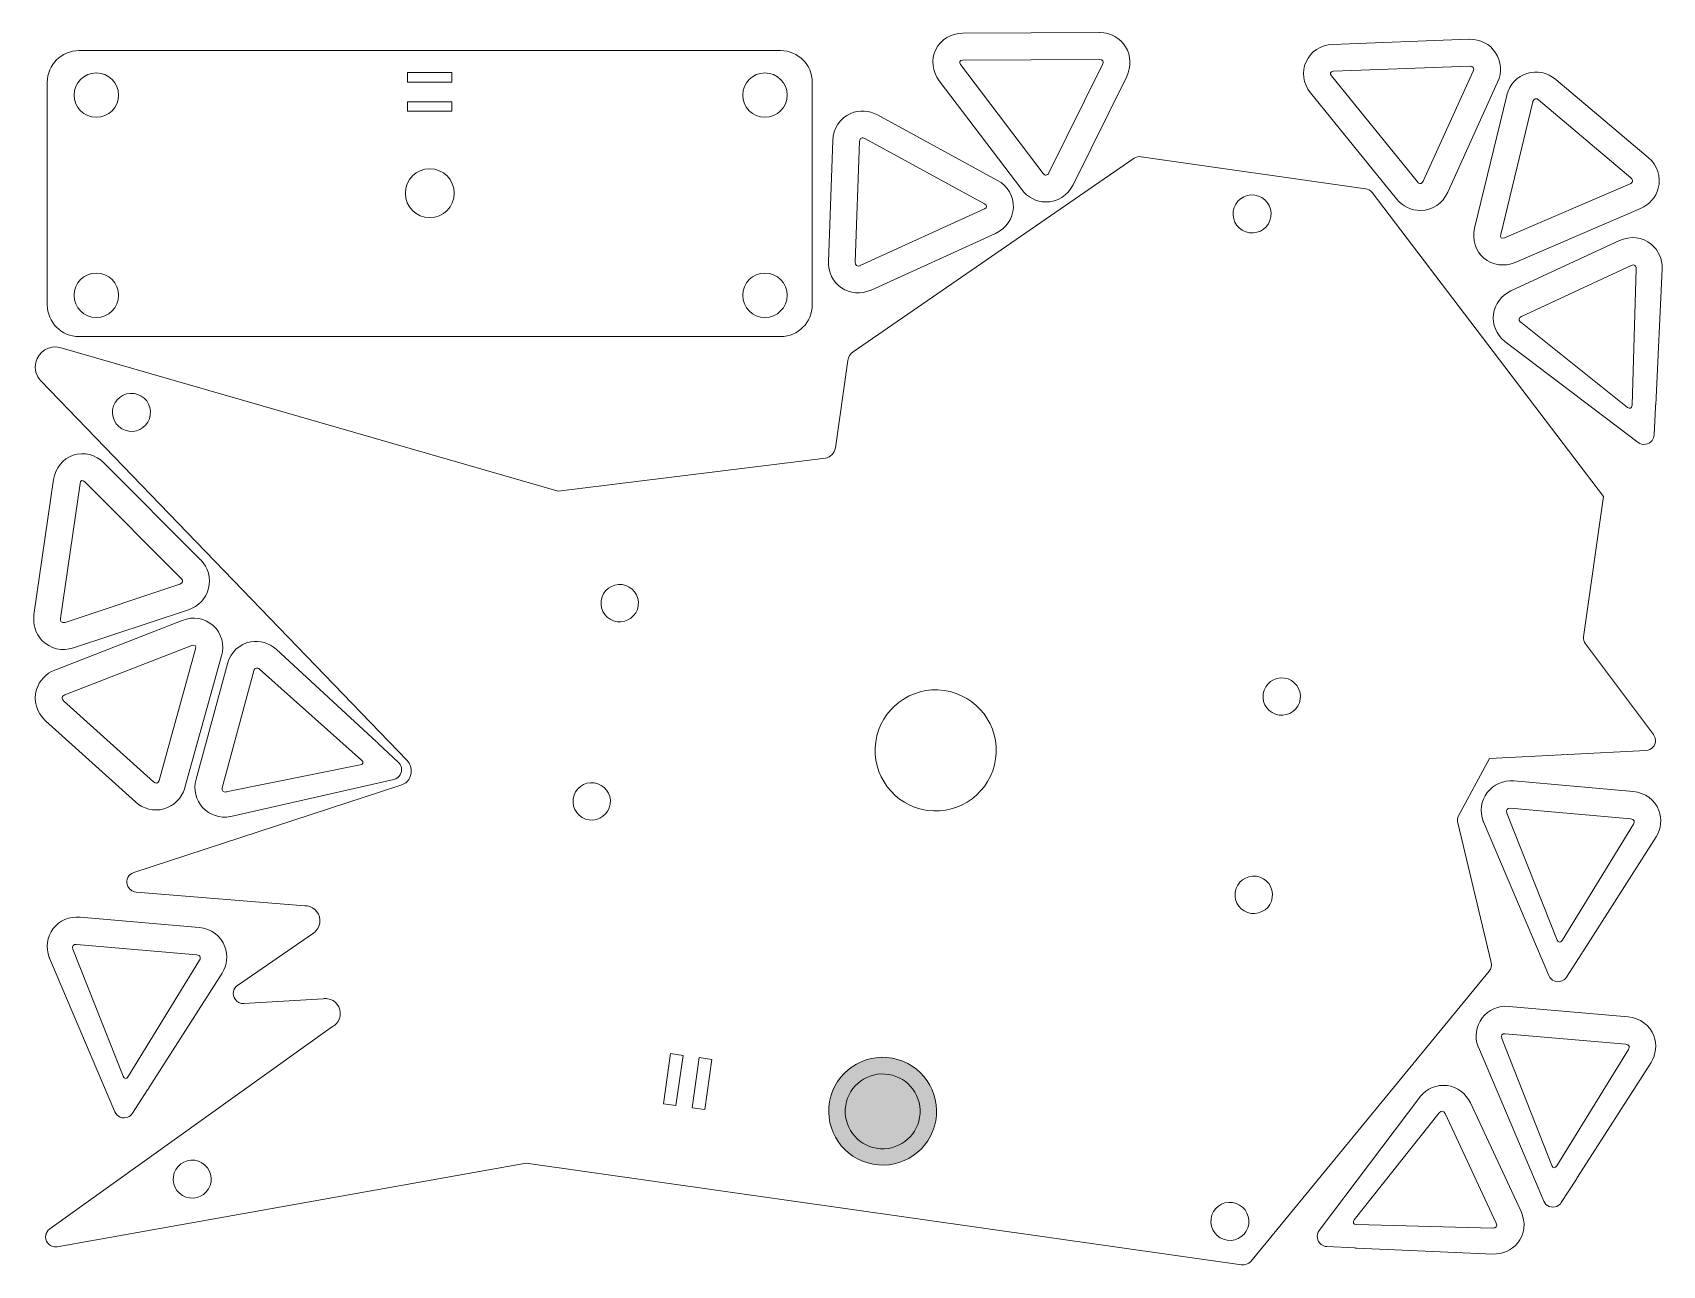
# Model space of a CAD drawing. Header units: inches. Extents: x -41 to 216, y -221 to -26.
import ezdxf

# ---------------------------------------------------------------- set-up
doc = ezdxf.new("R2010")
doc.units = ezdxf.units.IN
doc.header["$MEASUREMENT"] = 0
doc.layers.add('Layer 1', color=7, linetype='Continuous')

msp = doc.modelspace()

# ---------------------------------------------------------------- hatches: boundary and pattern name
at = {"layer": 'Layer 1'}
h = msp.add_hatch(color=7, dxfattribs=at)
h.dxf.hatch_style = 2
edge = h.paths.add_edge_path()
edge.add_spline(control_points=[(95, -188.11), (90.49, -186.81), (85.78, -189.41), (84.48, -193.92), (83.18, -198.43), (85.78, -203.14), (90.29, -204.44), (94.8, -205.74), (99.51, -203.14), (100.81, -198.63), (102.11, -194.12), (99.51, -189.41), (95, -188.11)], knot_values=[0, 0, 0, 0, 1, 1, 1, 2, 2, 2, 3, 3, 3, 4, 4, 4, 4], degree=3, periodic=1)

# ---------------------------------------------------------------- linework, layer by layer
at = {"layer": 'Layer 1', "lineweight": 0}
for points in [[(24.74, -32.49), (24.74, -33.99), (17.74, -33.99), (17.74, -32.49), (24.74, -32.49)], [(24.74, -37.08), (24.74, -38.58), (17.74, -38.58), (17.74, -37.08), (24.74, -37.08)], [(60.06, -195.39), (58.08, -195.11), (59.2, -187.19), (61.18, -187.47), (60.06, -195.39)], [(64.6, -196.03), (62.62, -195.75), (63.74, -187.83), (65.72, -188.11), (64.6, -196.03)]]:
    msp.add_lwpolyline(points, dxfattribs=at)
for points, knots in [([(118.34, -52.89), (118.34, -52.89), (118.34, -52.89), (118.34, -52.89), (120.17, -52.92), (121.83, -51.88), (122.67, -50.18), (122.67, -50.18), (131.12, -33.08), (131.12, -33.08), (131.87, -31.56), (131.81, -29.83), (130.96, -28.44), (130.11, -27.05), (128.59, -26.2), (126.91, -26.18), (126.88, -26.18), (126.85, -26.18), (126.81, -26.18), (126.81, -26.18), (105.27, -26.28), (105.27, -26.28), (103.44, -26.29), (101.81, -27.27), (101.03, -28.85), (100.25, -30.42), (100.46, -32.31), (101.57, -33.78), (101.57, -33.78), (114.57, -50.95), (114.57, -50.95), (115.49, -52.17), (116.86, -52.87), (118.34, -52.89), (118.34, -52.89), (118.34, -52.89), (118.34, -52.89)], [0, 0, 0, 0, 1, 1, 1, 2, 2, 2, 3, 3, 3, 4, 4, 4, 5, 5, 5, 6, 6, 6, 7, 7, 7, 8, 8, 8, 9, 9, 9, 10, 10, 10, 11, 11, 11, 12, 12, 12, 12]), ([(177.49, -54.22), (177.49, -54.22), (177.49, -54.22), (177.49, -54.22), (179.33, -54.19), (180.95, -53.09), (181.73, -51.37), (181.73, -51.37), (189.61, -33.99), (189.61, -33.99), (190.31, -32.45), (190.19, -30.72), (189.29, -29.36), (188.4, -28), (186.86, -27.21), (185.17, -27.24), (185.14, -27.24), (185.11, -27.24), (185.08, -27.24), (185.08, -27.24), (163.55, -28.06), (163.55, -28.06), (161.72, -28.13), (160.12, -29.17), (159.4, -30.77), (158.67, -32.36), (158.94, -34.25), (160.1, -35.67), (160.1, -35.67), (173.67, -52.41), (173.67, -52.41), (174.63, -53.59), (176.02, -54.25), (177.49, -54.22), (177.49, -54.22), (177.49, -54.22), (177.49, -54.22)], [0, 0, 0, 0, 1, 1, 1, 2, 2, 2, 3, 3, 3, 4, 4, 4, 5, 5, 5, 6, 6, 6, 7, 7, 7, 8, 8, 8, 9, 9, 9, 10, 10, 10, 11, 11, 11, 12, 12, 12, 12]), ([(76.56, -29.02), (76.56, -29.02), (-34.08, -29.02), (-34.08, -29.02), (-36.83, -29.02), (-39.06, -31.26), (-39.06, -34.01), (-39.06, -34.01), (-39.06, -69.13), (-39.06, -69.13), (-39.06, -71.88), (-36.83, -74.11), (-34.08, -74.11), (-34.08, -74.11), (76.56, -74.11), (76.56, -74.11), (79.31, -74.11), (81.55, -71.88), (81.55, -69.13), (81.55, -69.13), (81.55, -34.01), (81.55, -34.01), (81.55, -31.26), (79.31, -29.02), (76.56, -29.02), (76.56, -29.02), (76.56, -29.02), (76.56, -29.02)], [0, 0, 0, 0, 1, 1, 1, 2, 2, 2, 3, 3, 3, 4, 4, 4, 5, 5, 5, 6, 6, 6, 7, 7, 7, 8, 8, 8, 9, 9, 9, 9]), ([(118.39, -48.66), (118.24, -48.66), (118.08, -48.57), (117.95, -48.4), (117.95, -48.4), (104.94, -31.22), (104.94, -31.22), (104.65, -30.84), (104.81, -30.52), (105.29, -30.51), (105.29, -30.51), (126.83, -30.41), (126.83, -30.41), (126.84, -30.41), (126.85, -30.41), (126.85, -30.41), (127.33, -30.42), (127.54, -30.77), (127.33, -31.2), (127.33, -31.2), (118.87, -48.31), (118.87, -48.31), (118.76, -48.54), (118.58, -48.66), (118.39, -48.66)], [0, 0, 0, 0, 1, 1, 1, 2, 2, 2, 3, 3, 3, 4, 4, 4, 5, 5, 5, 6, 6, 6, 7, 7, 7, 8, 8, 8, 8]), ([(-31.33, -39.54), (-33.26, -39.54), (-34.83, -37.97), (-34.83, -36.04), (-34.83, -34.11), (-33.26, -32.54), (-31.33, -32.54), (-29.4, -32.54), (-27.83, -34.11), (-27.83, -36.04), (-27.83, -37.97), (-29.4, -39.54), (-31.33, -39.54)], [0, 0, 0, 0, 1, 1, 1, 2, 2, 2, 3, 3, 3, 4, 4, 4, 4]), ([(74.09, -39.54), (72.15, -39.54), (70.59, -37.97), (70.59, -36.04), (70.59, -34.1), (72.15, -32.54), (74.09, -32.54), (76.02, -32.54), (77.59, -34.1), (77.59, -36.04), (77.59, -37.97), (76.02, -39.54), (74.09, -39.54)], [0, 0, 0, 0, 1, 1, 1, 2, 2, 2, 3, 3, 3, 4, 4, 4, 4]), ([(177.41, -49.99), (177.26, -49.99), (177.09, -49.91), (176.95, -49.74), (176.95, -49.74), (163.39, -33.01), (163.39, -33.01), (163.08, -32.63), (163.23, -32.31), (163.71, -32.29), (163.71, -32.29), (185.24, -31.47), (185.24, -31.47), (185.24, -31.47), (185.25, -31.47), (185.26, -31.47), (185.73, -31.46), (185.95, -31.81), (185.76, -32.24), (185.76, -32.24), (177.88, -49.62), (177.88, -49.62), (177.77, -49.86), (177.59, -49.99), (177.41, -49.99)], [0, 0, 0, 0, 1, 1, 1, 2, 2, 2, 3, 3, 3, 4, 4, 4, 5, 5, 5, 6, 6, 6, 7, 7, 7, 8, 8, 8, 8]), ([(214.94, -50.73), (214.94, -50.73), (214.94, -50.73), (214.94, -50.73), (215.41, -48.96), (214.8, -47.09), (213.35, -45.87), (213.35, -45.87), (198.77, -33.56), (198.77, -33.56), (197.48, -32.47), (195.78, -32.12), (194.23, -32.61), (192.68, -33.1), (191.49, -34.37), (191.07, -36), (191.06, -36.03), (191.05, -36.06), (191.04, -36.09), (191.04, -36.09), (185.97, -57.03), (185.97, -57.03), (185.54, -58.81), (186.11, -60.63), (187.45, -61.76), (188.79, -62.89), (190.67, -63.15), (192.36, -62.42), (192.36, -62.42), (212.15, -53.92), (212.15, -53.92), (213.55, -53.32), (214.57, -52.15), (214.94, -50.73), (214.94, -50.73), (214.94, -50.73), (214.94, -50.73)], [0, 0, 0, 0, 1, 1, 1, 2, 2, 2, 3, 3, 3, 4, 4, 4, 5, 5, 5, 6, 6, 6, 7, 7, 7, 8, 8, 8, 9, 9, 9, 10, 10, 10, 11, 11, 11, 12, 12, 12, 12]), ([(87.61, -38.94), (87.61, -38.94), (87.61, -38.94), (87.61, -38.94), (85.93, -39.67), (84.84, -41.3), (84.77, -43.19), (84.77, -43.19), (84.09, -62.26), (84.09, -62.26), (84.03, -63.95), (84.8, -65.51), (86.15, -66.42), (87.5, -67.34), (89.22, -67.49), (90.76, -66.82), (90.79, -66.81), (90.82, -66.79), (90.85, -66.78), (90.85, -66.78), (110.45, -57.84), (110.45, -57.84), (112.12, -57.08), (113.2, -55.51), (113.26, -53.76), (113.33, -52), (112.36, -50.36), (110.75, -49.48), (110.75, -49.48), (91.84, -39.17), (91.84, -39.17), (90.5, -38.44), (88.96, -38.36), (87.61, -38.94), (87.61, -38.94), (87.61, -38.94), (87.61, -38.94)], [0, 0, 0, 0, 1, 1, 1, 2, 2, 2, 3, 3, 3, 4, 4, 4, 5, 5, 5, 6, 6, 6, 7, 7, 7, 8, 8, 8, 9, 9, 9, 10, 10, 10, 11, 11, 11, 12, 12, 12, 12]), ([(210.85, -49.66), (210.81, -49.81), (210.69, -49.94), (210.48, -50.03), (210.48, -50.03), (190.69, -58.53), (190.69, -58.53), (190.25, -58.72), (189.97, -58.49), (190.09, -58.02), (190.09, -58.02), (195.16, -37.09), (195.16, -37.09), (195.16, -37.08), (195.16, -37.07), (195.16, -37.07), (195.28, -36.61), (195.67, -36.49), (196.04, -36.8), (196.04, -36.8), (210.62, -49.11), (210.62, -49.11), (210.82, -49.28), (210.9, -49.48), (210.85, -49.66)], [0, 0, 0, 0, 1, 1, 1, 2, 2, 2, 3, 3, 3, 4, 4, 4, 5, 5, 5, 6, 6, 6, 7, 7, 7, 8, 8, 8, 8]), ([(89.29, -42.83), (89.43, -42.76), (89.62, -42.78), (89.81, -42.89), (89.81, -42.89), (108.72, -53.2), (108.72, -53.2), (109.15, -53.43), (109.13, -53.79), (108.69, -53.99), (108.69, -53.99), (89.1, -62.93), (89.1, -62.93), (89.09, -62.93), (89.08, -62.93), (89.08, -62.94), (88.64, -63.12), (88.31, -62.89), (88.32, -62.41), (88.32, -62.41), (89, -43.34), (89, -43.34), (89.01, -43.08), (89.12, -42.9), (89.29, -42.83)], [0, 0, 0, 0, 1, 1, 1, 2, 2, 2, 3, 3, 3, 4, 4, 4, 5, 5, 5, 6, 6, 6, 7, 7, 7, 8, 8, 8, 8]), ([(214.49, -137.75), (214.47, -137.44), (214.36, -137.14), (214.18, -136.89), (214.18, -136.89), (203.44, -122.58), (203.44, -122.58), (203.2, -122.26), (203.09, -121.85), (203.14, -121.45), (203.14, -121.45), (206.3, -99.32), (206.3, -99.32), (206.3, -99.32), (169.8, -51.41), (169.8, -51.41), (169.55, -51.08), (169.18, -50.86), (168.77, -50.8), (168.77, -50.8), (133.43, -45.75), (133.43, -45.75), (133.03, -45.69), (132.64, -45.79), (132.31, -46.01), (132.31, -46.01), (87.99, -76.52), (87.99, -76.52), (87.54, -76.83), (87.24, -77.32), (87.16, -77.87), (87.16, -77.87), (85.2, -91.66), (85.2, -91.66), (85.08, -92.49), (84.44, -93.16), (83.61, -93.31), (83.61, -93.31), (41.48, -98.49), (41.48, -98.49), (41.48, -98.49), (-37.06, -75.85), (-37.06, -75.85), (-38.75, -75.44), (-40.45, -76.48), (-40.86, -78.17), (-41.12, -79.22), (-40.82, -80.32), (-40.07, -81.1), (-40.07, -81.1), (17.66, -140.99), (17.66, -140.99), (18.15, -141.5), (18.41, -142.22), (18.3, -142.97), (18.16, -143.95), (17.44, -144.71), (16.53, -144.93), (16.53, -144.93), (-25.43, -158.64), (-25.43, -158.64), (-26.25, -158.91), (-26.71, -159.8), (-26.43, -160.62), (-26.24, -161.23), (-25.7, -161.65), (-25.07, -161.71), (-25.07, -161.71), (1.53, -163.88), (1.53, -163.88), (1.65, -163.88), (1.77, -163.89), (1.89, -163.9), (3.18, -164.09), (4.08, -165.29), (3.89, -166.58), (3.79, -167.32), (3.35, -167.93), (2.75, -168.28), (2.75, -168.28), (-9.06, -176.43), (-9.06, -176.43), (-9.77, -176.92), (-9.95, -177.9), (-9.46, -178.62), (-9.14, -179.07), (-8.62, -179.33), (-8.06, -179.3), (-8.06, -179.3), (4.44, -178.53), (4.44, -178.53), (4.66, -178.5), (4.88, -178.49), (5.11, -178.53), (6.4, -178.71), (7.3, -179.91), (7.11, -181.2), (7, -181.97), (6.53, -182.6), (5.9, -182.94), (5.9, -182.94), (-38.68, -214.83), (-38.68, -214.83), (-39.38, -215.33), (-39.55, -216.32), (-39.04, -217.02), (-38.69, -217.52), (-38.08, -217.76), (-37.48, -217.66), (-37.48, -217.66), (36.42, -204.47), (36.42, -204.47), (36.42, -204.47), (149.23, -220.52), (149.23, -220.52), (149.78, -220.59), (150.32, -220.38), (150.67, -219.96), (150.67, -219.96), (188.27, -174.2), (188.27, -174.2), (188.58, -173.82), (188.7, -173.31), (188.58, -172.83), (188.58, -172.83), (183.31, -150.8), (183.31, -150.8), (183.22, -150.43), (183.27, -150.03), (183.46, -149.69), (183.46, -149.69), (188.33, -140.67), (188.33, -140.67), (188.33, -140.67), (213, -139.41), (213, -139.41), (213.87, -139.36), (214.53, -138.62), (214.49, -137.75)], [0, 0, 0, 0, 1, 1, 1, 2, 2, 2, 3, 3, 3, 4, 4, 4, 5, 5, 5, 6, 6, 6, 7, 7, 7, 8, 8, 8, 9, 9, 9, 10, 10, 10, 11, 11, 11, 12, 12, 12, 13, 13, 13, 14, 14, 14, 15, 15, 15, 16, 16, 16, 17, 17, 17, 18, 18, 18, 19, 19, 19, 20, 20, 20, 21, 21, 21, 22, 22, 22, 23, 23, 23, 24, 24, 24, 25, 25, 25, 26, 26, 26, 27, 27, 27, 28, 28, 28, 29, 29, 29, 30, 30, 30, 31, 31, 31, 32, 32, 32, 33, 33, 33, 34, 34, 34, 35, 35, 35, 36, 36, 36, 37, 37, 37, 38, 38, 38, 39, 39, 39, 40, 40, 40, 41, 41, 41, 42, 42, 42, 43, 43, 43, 44, 44, 44, 45, 45, 45, 46, 46, 46, 46]), ([(21.24, -55.36), (19.12, -55.36), (17.39, -53.63), (17.39, -51.51), (17.39, -49.38), (19.12, -47.66), (21.24, -47.66), (23.36, -47.66), (25.09, -49.38), (25.09, -51.51), (25.09, -53.63), (23.36, -55.36), (21.24, -55.36)], [0, 0, 0, 0, 1, 1, 1, 2, 2, 2, 3, 3, 3, 4, 4, 4, 4]), ([(153.86, -55.2), (153.63, -56.84), (152.11, -57.98), (150.47, -57.75), (148.83, -57.52), (147.69, -56), (147.92, -54.36), (148.15, -52.72), (149.67, -51.58), (151.31, -51.81), (152.95, -52.04), (154.09, -53.56), (153.86, -55.2)], [0, 0, 0, 0, 1, 1, 1, 2, 2, 2, 3, 3, 3, 4, 4, 4, 4]), ([(213.96, -90.5), (214.14, -90.25), (214.25, -89.95), (214.27, -89.63), (214.27, -89.63), (214.51, -85.26), (214.51, -85.26), (214.51, -85.15), (214.52, -85.02), (214.52, -84.9), (214.52, -84.9), (214.53, -84.88), (214.53, -84.88), (214.53, -84.88), (215.54, -63.41), (215.54, -63.41), (215.59, -61.9), (214.97, -60.51), (213.85, -59.58), (212.45, -58.42), (210.53, -58.19), (208.83, -58.98), (208.83, -58.98), (191.7, -66.92), (191.7, -66.92), (190.19, -67.62), (189.16, -68.99), (188.95, -70.59), (188.75, -72.19), (189.39, -73.78), (190.67, -74.84), (190.69, -74.86), (190.72, -74.88), (190.75, -74.9), (190.75, -74.9), (211.75, -90.81), (211.75, -90.81), (212.44, -91.33), (213.43, -91.19), (213.96, -90.5)], [0, 0, 0, 0, 1, 1, 1, 2, 2, 2, 3, 3, 3, 4, 4, 4, 5, 5, 5, 6, 6, 6, 7, 7, 7, 8, 8, 8, 9, 9, 9, 10, 10, 10, 11, 11, 11, 12, 12, 12, 13, 13, 13, 13]), ([(-31.33, -71.11), (-33.27, -71.11), (-34.83, -69.54), (-34.83, -67.61), (-34.83, -65.68), (-33.27, -64.11), (-31.33, -64.11), (-29.4, -64.11), (-27.83, -65.68), (-27.83, -67.61), (-27.83, -69.54), (-29.4, -71.11), (-31.33, -71.11)], [0, 0, 0, 0, 1, 1, 1, 2, 2, 2, 3, 3, 3, 4, 4, 4, 4]), ([(74.09, -71.11), (72.15, -71.11), (70.59, -69.54), (70.59, -67.61), (70.59, -65.68), (72.15, -64.11), (74.09, -64.11), (76.02, -64.11), (77.59, -65.68), (77.59, -67.61), (77.59, -69.54), (76.02, -71.11), (74.09, -71.11)], [0, 0, 0, 0, 1, 1, 1, 2, 2, 2, 3, 3, 3, 4, 4, 4, 4]), ([(211.26, -62.93), (211.37, -63.03), (211.44, -63.19), (211.44, -63.42), (211.44, -63.42), (210.8, -84.95), (210.8, -84.95), (210.78, -85.43), (210.46, -85.58), (210.08, -85.28), (210.08, -85.28), (193.24, -71.85), (193.24, -71.85), (193.23, -71.85), (193.23, -71.84), (193.22, -71.84), (192.86, -71.54), (192.92, -71.13), (193.35, -70.93), (193.35, -70.93), (210.66, -62.9), (210.66, -62.9), (210.9, -62.79), (211.11, -62.81), (211.26, -62.93)], [0, 0, 0, 0, 1, 1, 1, 2, 2, 2, 3, 3, 3, 4, 4, 4, 5, 5, 5, 6, 6, 6, 7, 7, 7, 8, 8, 8, 8]), ([(-22.82, -86.49), (-23.05, -88.13), (-24.57, -89.28), (-26.21, -89.04), (-27.85, -88.81), (-28.99, -87.3), (-28.76, -85.65), (-28.53, -84.01), (-27.01, -82.87), (-25.37, -83.1), (-23.73, -83.33), (-22.59, -84.85), (-22.82, -86.49)], [0, 0, 0, 0, 1, 1, 1, 2, 2, 2, 3, 3, 3, 4, 4, 4, 4]), ([(-39.9, -122.03), (-39.9, -122.03), (-39.9, -122.03), (-39.9, -122.03), (-38.63, -123.35), (-36.72, -123.8), (-34.93, -123.2), (-34.93, -123.2), (-16.82, -117.19), (-16.82, -117.19), (-15.21, -116.66), (-14.03, -115.4), (-13.63, -113.81), (-13.24, -112.23), (-13.71, -110.56), (-14.87, -109.35), (-14.9, -109.33), (-14.92, -109.3), (-14.94, -109.28), (-14.94, -109.28), (-30.15, -94.03), (-30.15, -94.03), (-31.45, -92.73), (-33.29, -92.27), (-34.96, -92.82), (-36.63, -93.37), (-37.83, -94.85), (-38.09, -96.67), (-38.09, -96.67), (-41.16, -117.99), (-41.16, -117.99), (-41.38, -119.5), (-40.92, -120.97), (-39.9, -122.03), (-39.9, -122.03), (-39.9, -122.03), (-39.9, -122.03)], [0, 0, 0, 0, 1, 1, 1, 2, 2, 2, 3, 3, 3, 4, 4, 4, 5, 5, 5, 6, 6, 6, 7, 7, 7, 8, 8, 8, 9, 9, 9, 10, 10, 10, 11, 11, 11, 12, 12, 12, 12]), ([(-36.85, -119.1), (-36.95, -118.98), (-37, -118.81), (-36.97, -118.59), (-36.97, -118.59), (-33.9, -97.27), (-33.9, -97.27), (-33.83, -96.79), (-33.49, -96.68), (-33.15, -97.02), (-33.15, -97.02), (-17.94, -112.27), (-17.94, -112.27), (-17.93, -112.28), (-17.93, -112.28), (-17.93, -112.28), (-17.6, -112.63), (-17.7, -113.02), (-18.15, -113.17), (-18.15, -113.17), (-36.26, -119.19), (-36.26, -119.19), (-36.51, -119.27), (-36.72, -119.23), (-36.85, -119.1)], [0, 0, 0, 0, 1, 1, 1, 2, 2, 2, 3, 3, 3, 4, 4, 4, 5, 5, 5, 6, 6, 6, 7, 7, 7, 8, 8, 8, 8]), ([(50.77, -119.08), (49.16, -118.85), (48.04, -117.36), (48.26, -115.74), (48.49, -114.13), (49.98, -113.01), (51.6, -113.24), (53.21, -113.46), (54.33, -114.96), (54.11, -116.57), (53.88, -118.18), (52.39, -119.3), (50.77, -119.08)], [0, 0, 0, 0, 1, 1, 1, 2, 2, 2, 3, 3, 3, 4, 4, 4, 4]), ([(-40.75, -129.79), (-40.75, -129.79), (-40.75, -129.79), (-40.75, -129.79), (-41.28, -131.54), (-40.73, -133.42), (-39.33, -134.69), (-39.33, -134.69), (-25.18, -147.49), (-25.18, -147.49), (-23.93, -148.63), (-22.24, -149.04), (-20.67, -148.6), (-19.1, -148.16), (-17.88, -146.94), (-17.39, -145.32), (-17.39, -145.29), (-17.38, -145.26), (-17.37, -145.23), (-17.37, -145.23), (-11.59, -124.48), (-11.59, -124.48), (-11.09, -122.71), (-11.6, -120.88), (-12.9, -119.7), (-14.2, -118.52), (-16.07, -118.2), (-17.79, -118.87), (-17.79, -118.87), (-37.86, -126.7), (-37.86, -126.7), (-39.28, -127.25), (-40.33, -128.38), (-40.75, -129.79), (-40.75, -129.79), (-40.75, -129.79), (-40.75, -129.79)], [0, 0, 0, 0, 1, 1, 1, 2, 2, 2, 3, 3, 3, 4, 4, 4, 5, 5, 5, 6, 6, 6, 7, 7, 7, 8, 8, 8, 9, 9, 9, 10, 10, 10, 11, 11, 11, 12, 12, 12, 12]), ([(-36.7, -131), (-36.65, -130.85), (-36.53, -130.72), (-36.32, -130.64), (-36.32, -130.64), (-16.25, -122.82), (-16.25, -122.82), (-15.8, -122.64), (-15.53, -122.88), (-15.67, -123.35), (-15.67, -123.35), (-21.45, -144.1), (-21.45, -144.1), (-21.45, -144.1), (-21.45, -144.11), (-21.45, -144.11), (-21.59, -144.57), (-21.98, -144.68), (-22.34, -144.35), (-22.34, -144.35), (-36.49, -131.55), (-36.49, -131.55), (-36.68, -131.38), (-36.75, -131.17), (-36.7, -131)], [0, 0, 0, 0, 1, 1, 1, 2, 2, 2, 3, 3, 3, 4, 4, 4, 5, 5, 5, 6, 6, 6, 7, 7, 7, 8, 8, 8, 8]), ([(16.76, -142.06), (16.69, -141.75), (16.53, -141.47), (16.31, -141.26), (16.31, -141.26), (13.11, -138.27), (13.11, -138.27), (13.03, -138.19), (12.94, -138.11), (12.85, -138.03), (12.85, -138.03), (12.83, -138.01), (12.83, -138.01), (12.83, -138.01), (-2.96, -123.43), (-2.96, -123.43), (-4.09, -122.42), (-5.55, -122), (-6.98, -122.26), (-8.77, -122.59), (-10.18, -123.91), (-10.67, -125.72), (-10.67, -125.72), (-15.6, -143.94), (-15.6, -143.94), (-16.04, -145.55), (-15.65, -147.22), (-14.55, -148.41), (-13.46, -149.59), (-11.83, -150.12), (-10.2, -149.82), (-10.17, -149.82), (-10.13, -149.81), (-10.1, -149.81), (-10.1, -149.81), (15.58, -143.95), (15.58, -143.95), (16.43, -143.75), (16.96, -142.9), (16.76, -142.06)], [0, 0, 0, 0, 1, 1, 1, 2, 2, 2, 3, 3, 3, 4, 4, 4, 5, 5, 5, 6, 6, 6, 7, 7, 7, 8, 8, 8, 9, 9, 9, 10, 10, 10, 11, 11, 11, 12, 12, 12, 13, 13, 13, 13]), ([(-6.08, -126.4), (-5.93, -126.37), (-5.76, -126.43), (-5.6, -126.57), (-5.6, -126.57), (10.48, -140.91), (10.48, -140.91), (10.85, -141.23), (10.75, -141.57), (10.28, -141.67), (10.28, -141.67), (-10.84, -145.93), (-10.84, -145.93), (-10.84, -145.93), (-10.85, -145.94), (-10.85, -145.94), (-11.32, -146.02), (-11.6, -145.72), (-11.47, -145.26), (-11.47, -145.26), (-6.49, -126.84), (-6.49, -126.84), (-6.42, -126.58), (-6.27, -126.43), (-6.08, -126.4)], [0, 0, 0, 0, 1, 1, 1, 2, 2, 2, 3, 3, 3, 4, 4, 4, 5, 5, 5, 6, 6, 6, 7, 7, 7, 8, 8, 8, 8]), ([(155.16, -133.81), (153.54, -133.58), (152.42, -132.09), (152.65, -130.48), (152.88, -128.87), (154.37, -127.74), (155.98, -127.97), (157.6, -128.2), (158.72, -129.69), (158.49, -131.3), (158.26, -132.92), (156.77, -134.04), (155.16, -133.81)], [0, 0, 0, 0, 1, 1, 1, 2, 2, 2, 3, 3, 3, 4, 4, 4, 4]), ([(110.45, -140.71), (109.72, -145.93), (104.89, -149.56), (99.67, -148.83), (94.45, -148.09), (90.82, -143.26), (91.55, -138.04), (92.29, -132.82), (97.12, -129.19), (102.34, -129.93), (107.56, -130.66), (111.19, -135.49), (110.45, -140.71)], [0, 0, 0, 0, 1, 1, 1, 2, 2, 2, 3, 3, 3, 4, 4, 4, 4]), ([(46.36, -150.34), (44.75, -150.11), (43.62, -148.62), (43.85, -147.01), (44.08, -145.39), (45.57, -144.27), (47.18, -144.5), (48.8, -144.73), (49.92, -146.22), (49.69, -147.83), (49.46, -149.44), (47.97, -150.57), (46.36, -150.34)], [0, 0, 0, 0, 1, 1, 1, 2, 2, 2, 3, 3, 3, 4, 4, 4, 4]), ([(199.73, -175.73), (200.02, -175.61), (200.27, -175.4), (200.44, -175.14), (200.44, -175.14), (202.81, -171.47), (202.81, -171.47), (202.88, -171.37), (202.95, -171.27), (203.01, -171.16), (203.01, -171.16), (203.02, -171.15), (203.02, -171.15), (203.02, -171.15), (214.59, -153.03), (214.59, -153.03), (215.38, -151.75), (215.54, -150.23), (215.03, -148.86), (214.39, -147.16), (212.84, -146.01), (210.97, -145.85), (210.97, -145.85), (192.17, -144.2), (192.17, -144.2), (190.51, -144.06), (188.93, -144.74), (187.96, -146.03), (186.98, -147.31), (186.75, -149), (187.33, -150.56), (187.34, -150.59), (187.35, -150.62), (187.37, -150.65), (187.37, -150.65), (197.67, -174.9), (197.67, -174.9), (198.01, -175.7), (198.93, -176.07), (199.73, -175.73)], [0, 0, 0, 0, 1, 1, 1, 2, 2, 2, 3, 3, 3, 4, 4, 4, 5, 5, 5, 6, 6, 6, 7, 7, 7, 8, 8, 8, 9, 9, 9, 10, 10, 10, 11, 11, 11, 12, 12, 12, 13, 13, 13, 13]), ([(211.12, -150.48), (211.17, -150.62), (211.15, -150.8), (211.03, -150.99), (211.03, -150.99), (199.76, -169.35), (199.76, -169.35), (199.5, -169.76), (199.15, -169.73), (198.97, -169.28), (198.97, -169.28), (191.05, -149.25), (191.05, -149.25), (191.05, -149.24), (191.04, -149.24), (191.04, -149.23), (190.88, -148.79), (191.13, -148.46), (191.6, -148.5), (191.6, -148.5), (210.61, -150.16), (210.61, -150.16), (210.87, -150.19), (211.05, -150.31), (211.12, -150.48)], [0, 0, 0, 0, 1, 1, 1, 2, 2, 2, 3, 3, 3, 4, 4, 4, 5, 5, 5, 6, 6, 6, 7, 7, 7, 8, 8, 8, 8]), ([(150.74, -165.08), (149.13, -164.85), (148.01, -163.36), (148.23, -161.74), (148.46, -160.13), (149.96, -159.01), (151.57, -159.23), (153.18, -159.46), (154.3, -160.95), (154.08, -162.57), (153.85, -164.18), (152.36, -165.3), (150.74, -165.08)], [0, 0, 0, 0, 1, 1, 1, 2, 2, 2, 3, 3, 3, 4, 4, 4, 4]), ([(-26.35, -197.2), (-26.06, -197.07), (-25.81, -196.87), (-25.64, -196.61), (-25.64, -196.61), (-23.26, -192.93), (-23.26, -192.93), (-23.2, -192.83), (-23.13, -192.73), (-23.07, -192.63), (-23.07, -192.63), (-23.06, -192.61), (-23.06, -192.61), (-23.06, -192.61), (-11.49, -174.5), (-11.49, -174.5), (-10.7, -173.21), (-10.54, -171.69), (-11.05, -170.33), (-11.68, -168.63), (-13.24, -167.47), (-15.1, -167.31), (-15.1, -167.31), (-33.9, -165.67), (-33.9, -165.67), (-35.57, -165.52), (-37.15, -166.21), (-38.12, -167.49), (-39.1, -168.77), (-39.33, -170.47), (-38.75, -172.03), (-38.74, -172.06), (-38.72, -172.09), (-38.71, -172.12), (-38.71, -172.12), (-28.41, -196.37), (-28.41, -196.37), (-28.07, -197.17), (-27.15, -197.54), (-26.35, -197.2)], [0, 0, 0, 0, 1, 1, 1, 2, 2, 2, 3, 3, 3, 4, 4, 4, 5, 5, 5, 6, 6, 6, 7, 7, 7, 8, 8, 8, 9, 9, 9, 10, 10, 10, 11, 11, 11, 12, 12, 12, 13, 13, 13, 13]), ([(-14.96, -171.94), (-14.91, -172.09), (-14.93, -172.27), (-15.05, -172.46), (-15.05, -172.46), (-26.32, -190.81), (-26.32, -190.81), (-26.58, -191.23), (-26.93, -191.2), (-27.11, -190.74), (-27.11, -190.74), (-35.03, -170.71), (-35.03, -170.71), (-35.03, -170.71), (-35.03, -170.7), (-35.04, -170.7), (-35.2, -170.25), (-34.95, -169.93), (-34.47, -169.97), (-34.47, -169.97), (-15.47, -171.63), (-15.47, -171.63), (-15.2, -171.65), (-15.03, -171.77), (-14.96, -171.94)], [0, 0, 0, 0, 1, 1, 1, 2, 2, 2, 3, 3, 3, 4, 4, 4, 5, 5, 5, 6, 6, 6, 7, 7, 7, 8, 8, 8, 8]), ([(198.94, -211.28), (199.22, -211.15), (199.47, -210.95), (199.64, -210.68), (199.64, -210.68), (202.02, -207.01), (202.02, -207.01), (202.08, -206.91), (202.15, -206.81), (202.21, -206.71), (202.21, -206.71), (202.22, -206.69), (202.22, -206.69), (202.22, -206.69), (213.8, -188.57), (213.8, -188.57), (214.58, -187.29), (214.74, -185.77), (214.23, -184.41), (213.6, -182.71), (212.04, -181.55), (210.18, -181.39), (210.18, -181.39), (191.38, -179.75), (191.38, -179.75), (189.71, -179.6), (188.14, -180.28), (187.16, -181.57), (186.18, -182.85), (185.95, -184.55), (186.53, -186.11), (186.55, -186.14), (186.56, -186.17), (186.57, -186.2), (186.57, -186.2), (196.87, -210.45), (196.87, -210.45), (197.21, -211.25), (198.14, -211.62), (198.94, -211.28)], [0, 0, 0, 0, 1, 1, 1, 2, 2, 2, 3, 3, 3, 4, 4, 4, 5, 5, 5, 6, 6, 6, 7, 7, 7, 8, 8, 8, 9, 9, 9, 10, 10, 10, 11, 11, 11, 12, 12, 12, 13, 13, 13, 13]), ([(210.32, -186.02), (210.37, -186.17), (210.35, -186.35), (210.23, -186.54), (210.23, -186.54), (198.96, -204.89), (198.96, -204.89), (198.71, -205.31), (198.35, -205.28), (198.17, -204.82), (198.17, -204.82), (190.25, -184.79), (190.25, -184.79), (190.25, -184.79), (190.25, -184.78), (190.25, -184.77), (190.08, -184.33), (190.33, -184.01), (190.81, -184.05), (190.81, -184.05), (209.81, -185.71), (209.81, -185.71), (210.08, -185.73), (210.25, -185.85), (210.32, -186.02)], [0, 0, 0, 0, 1, 1, 1, 2, 2, 2, 3, 3, 3, 4, 4, 4, 5, 5, 5, 6, 6, 6, 7, 7, 7, 8, 8, 8, 8]), ([(95, -188.11), (90.49, -186.81), (85.78, -189.41), (84.48, -193.92), (83.18, -198.43), (85.78, -203.14), (90.29, -204.44), (94.8, -205.74), (99.51, -203.14), (100.81, -198.63), (102.11, -194.12), (99.51, -189.41), (95, -188.11)], [0, 0, 0, 0, 1, 1, 1, 2, 2, 2, 3, 3, 3, 4, 4, 4, 4]), ([(92.99, -190.41), (96.25, -190.6), (98.73, -193.4), (98.54, -196.65), (98.34, -199.9), (95.55, -202.38), (92.3, -202.19), (89.05, -202), (86.57, -199.21), (86.76, -195.95), (86.95, -192.7), (89.74, -190.22), (92.99, -190.41)], [0, 0, 0, 0, 1, 1, 1, 2, 2, 2, 3, 3, 3, 4, 4, 4, 4]), ([(161.8, -217.3), (162.05, -217.49), (162.35, -217.6), (162.67, -217.62), (162.67, -217.62), (167.04, -217.84), (167.04, -217.84), (167.16, -217.85), (167.28, -217.85), (167.4, -217.86), (167.4, -217.86), (167.42, -217.86), (167.42, -217.86), (167.42, -217.86), (188.89, -218.8), (188.89, -218.8), (190.4, -218.84), (191.8, -218.22), (192.72, -217.1), (193.87, -215.7), (194.1, -213.77), (193.3, -212.08), (193.3, -212.08), (185.31, -194.98), (185.31, -194.98), (184.6, -193.46), (183.23, -192.44), (181.63, -192.24), (180.03, -192.04), (178.44, -192.68), (177.38, -193.97), (177.36, -193.99), (177.34, -194.02), (177.32, -194.05), (177.32, -194.05), (161.49, -215.1), (161.49, -215.1), (160.96, -215.8), (161.11, -216.78), (161.8, -217.3)], [0, 0, 0, 0, 1, 1, 1, 2, 2, 2, 3, 3, 3, 4, 4, 4, 5, 5, 5, 6, 6, 6, 7, 7, 7, 8, 8, 8, 9, 9, 9, 10, 10, 10, 11, 11, 11, 12, 12, 12, 13, 13, 13, 13]), ([(189.36, -214.52), (189.26, -214.64), (189.1, -214.71), (188.87, -214.7), (188.87, -214.7), (167.34, -214.13), (167.34, -214.13), (166.86, -214.12), (166.71, -213.79), (167.01, -213.41), (167.01, -213.41), (180.38, -196.53), (180.38, -196.53), (180.39, -196.52), (180.39, -196.52), (180.39, -196.52), (180.7, -196.15), (181.1, -196.2), (181.31, -196.64), (181.31, -196.64), (189.38, -213.92), (189.38, -213.92), (189.5, -214.16), (189.48, -214.37), (189.36, -214.52)], [0, 0, 0, 0, 1, 1, 1, 2, 2, 2, 3, 3, 3, 4, 4, 4, 5, 5, 5, 6, 6, 6, 7, 7, 7, 8, 8, 8, 8]), ([(-13.25, -207.41), (-13.48, -209.05), (-15, -210.19), (-16.64, -209.96), (-18.28, -209.73), (-19.42, -208.21), (-19.19, -206.57), (-18.96, -204.93), (-17.44, -203.79), (-15.8, -204.02), (-14.16, -204.25), (-13.02, -205.77), (-13.25, -207.41)], [0, 0, 0, 0, 1, 1, 1, 2, 2, 2, 3, 3, 3, 4, 4, 4, 4]), ([(150.36, -214.07), (150.13, -215.71), (148.61, -216.85), (146.97, -216.62), (145.33, -216.39), (144.19, -214.87), (144.42, -213.23), (144.65, -211.59), (146.17, -210.45), (147.81, -210.68), (149.45, -210.91), (150.59, -212.43), (150.36, -214.07)], [0, 0, 0, 0, 1, 1, 1, 2, 2, 2, 3, 3, 3, 4, 4, 4, 4])]:
    msp.add_open_spline(points, degree=3, knots=knots, dxfattribs=at)

doc.saveas('drawing.dxf')
